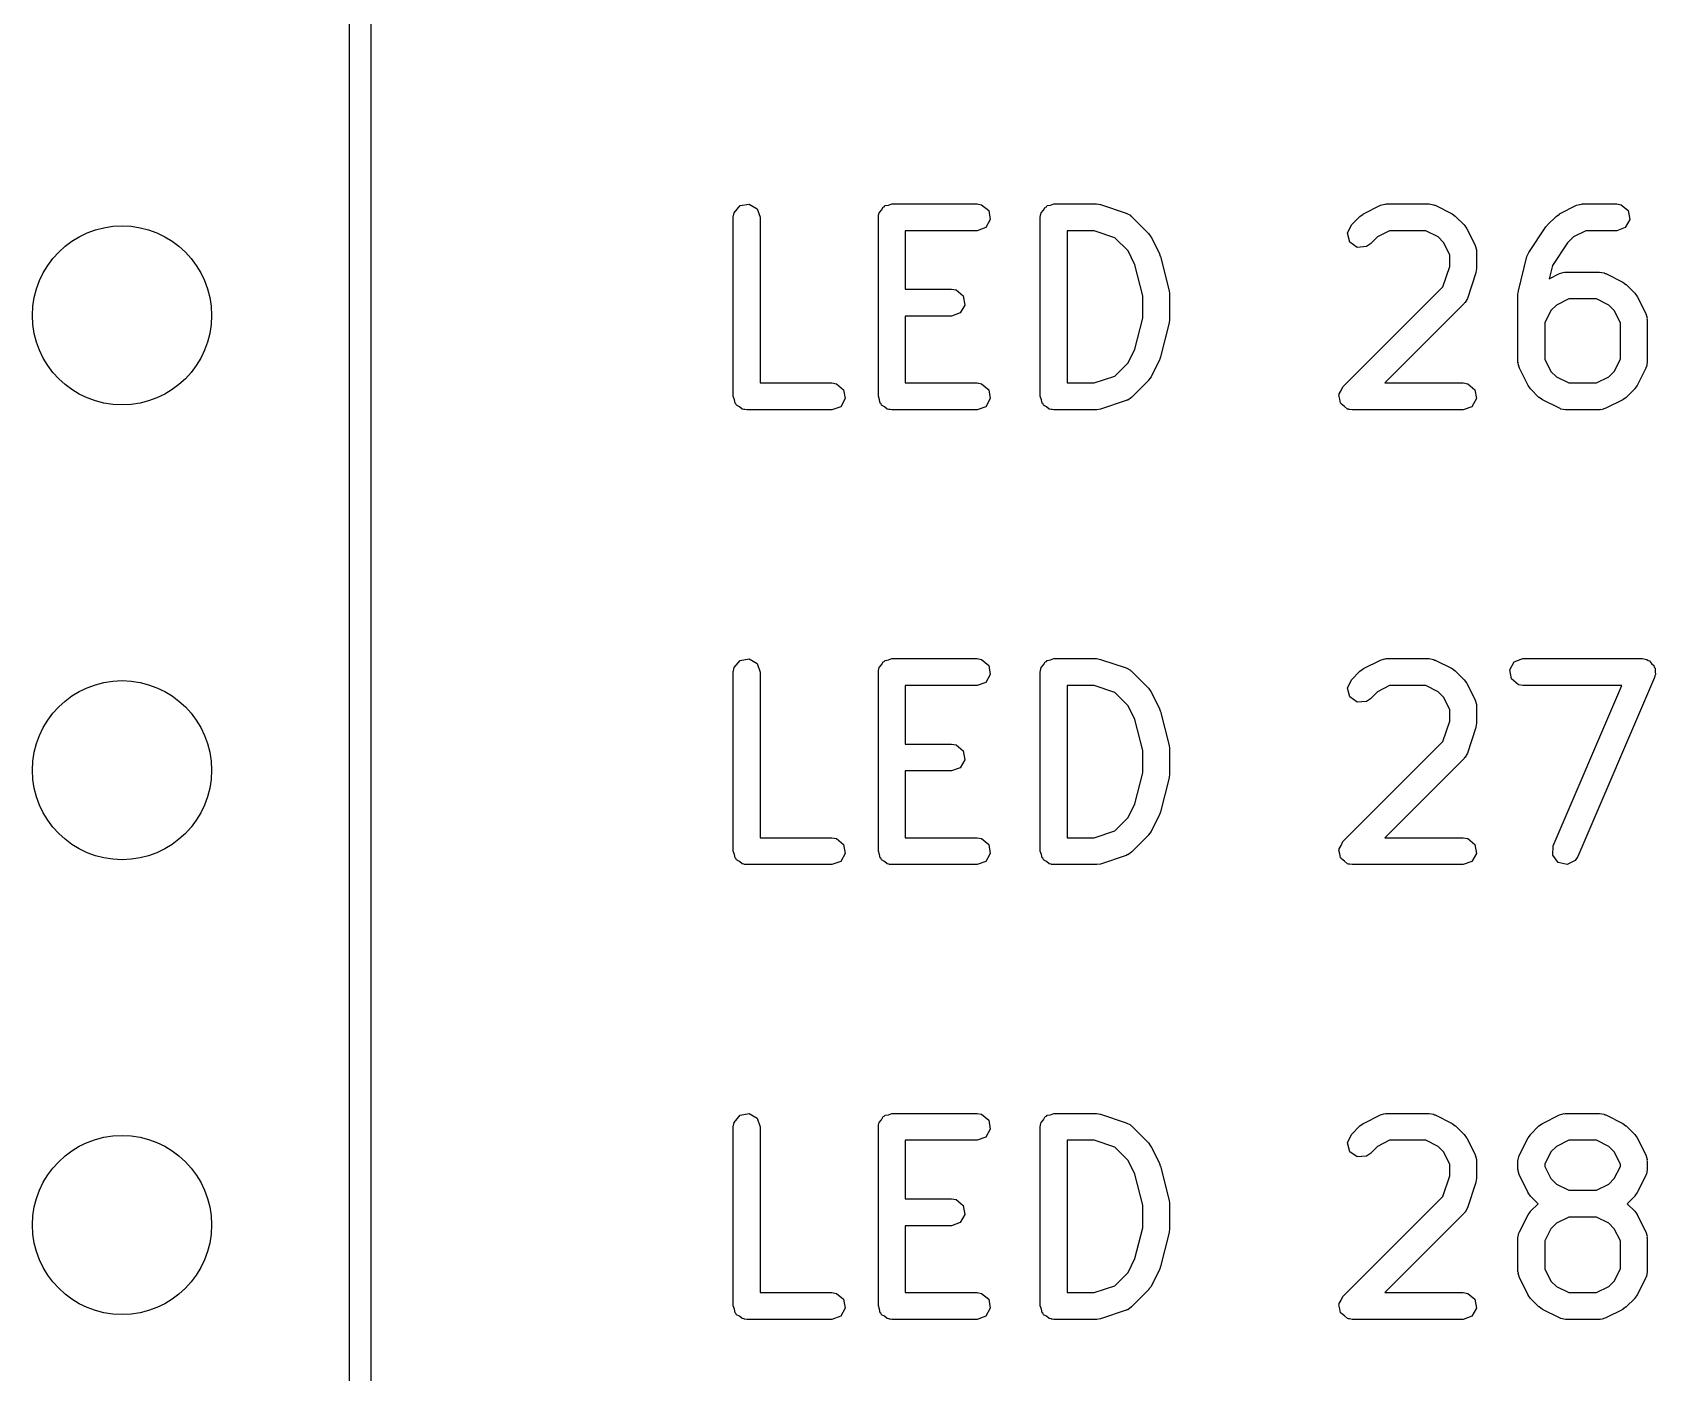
# Model space of a CAD drawing. Extents: x 127.3 to 175.4, y -127 to -66.1.
# Drawn here: x 164.44 to 173.5, y -112.3 to -104.81 of the extents above; entities that cross this region are included whole.
import ezdxf

# ---------------------------------------------------------------- set-up
doc = ezdxf.new("R2010")
doc.units = 0
doc.layers.add('BLACK', color=7, linetype='CONTINUOUS')

msp = doc.modelspace()

# ---------------------------------------------------------------- linework, layer by layer
at = {"layer": 'BLACK', "linetype": 'CONTINUOUS'}
for p, q in [((166.329, -72.041), (166.329, -122.961)), ((166.209, -122.901), (166.209, -72.101)), ((168.352, -105.843), (168.357, -105.818)), ((168.352, -106.843), (168.352, -105.843)), ((168.357, -105.818), (168.39, -105.778)), ((168.39, -105.778), (168.44, -105.769)), ((168.44, -105.769), (168.485, -105.795)), ((168.485, -105.795), (168.502, -105.843)), ((168.502, -105.843), (168.502, -106.768)), ((169.162, -105.843), (169.163, -105.834)), ((169.162, -106.843), (169.162, -105.843)), ((169.163, -105.83), (169.164, -105.827)), ((169.163, -105.834), (169.163, -105.83)), ((169.164, -105.827), (169.166, -105.818)), ((169.166, -105.818), (169.179, -105.803)), ((169.179, -105.803), (169.188, -105.786)), ((169.188, -105.786), (169.195, -105.784)), ((169.195, -105.784), (169.199, -105.778)), ((169.199, -105.778), (169.218, -105.775)), ((169.218, -105.775), (169.237, -105.768)), ((169.237, -105.768), (169.713, -105.768)), ((169.713, -105.768), (169.738, -105.773)), ((169.738, -105.773), (169.778, -105.806)), ((169.778, -105.806), (169.787, -105.856)), ((170.066, -105.843), (170.068, -105.834)), ((170.066, -106.843), (170.066, -105.843)), ((170.068, -105.83), (170.069, -105.827)), ((170.068, -105.834), (170.068, -105.83)), ((170.069, -105.827), (170.071, -105.818)), ((170.071, -105.818), (170.083, -105.803)), ((170.083, -105.803), (170.093, -105.786)), ((170.093, -105.786), (170.1, -105.784)), ((170.1, -105.784), (170.104, -105.778)), ((170.104, -105.778), (170.123, -105.775)), ((170.123, -105.775), (170.141, -105.768)), ((170.141, -105.768), (170.38, -105.768)), ((170.38, -105.768), (170.402, -105.772)), ((170.402, -105.772), (170.403, -105.772)), ((170.403, -105.772), (170.546, -105.82)), ((170.546, -105.82), (170.569, -105.832)), ((170.569, -105.832), (170.571, -105.836)), ((170.571, -105.836), (170.575, -105.838)), ((170.575, -105.838), (170.671, -105.933)), ((171.803, -105.886), (171.85, -105.838)), ((171.85, -105.838), (171.869, -105.825)), ((171.869, -105.825), (171.87, -105.824)), ((171.87, -105.824), (171.965, -105.776)), ((171.965, -105.776), (171.99, -105.769)), ((171.99, -105.769), (171.994, -105.77)), ((171.994, -105.77), (171.999, -105.768)), ((171.999, -105.768), (172.237, -105.768)), ((172.237, -105.768), (172.262, -105.773)), ((172.262, -105.773), (172.266, -105.776)), ((172.266, -105.776), (172.27, -105.776)), ((172.27, -105.776), (172.365, -105.824)), ((172.365, -105.824), (172.383, -105.837)), ((172.383, -105.837), (172.385, -105.838)), ((172.385, -105.838), (172.433, -105.886)), ((172.898, -105.886), (172.946, -105.838)), ((172.946, -105.838), (172.964, -105.825)), ((172.964, -105.825), (172.965, -105.824)), ((172.965, -105.824), (173.06, -105.776)), ((173.06, -105.776), (173.085, -105.769)), ((173.085, -105.769), (173.09, -105.77)), ((173.09, -105.77), (173.094, -105.768)), ((173.094, -105.768), (173.284, -105.768)), ((173.284, -105.768), (173.31, -105.773)), ((173.31, -105.773), (173.349, -105.806)), ((173.349, -105.806), (173.358, -105.856)), ((169.713, -105.918), (169.312, -105.918)), ((169.312, -105.918), (169.312, -106.245)), ((169.761, -105.901), (169.713, -105.918)), ((169.787, -105.856), (169.761, -105.901)), ((170.216, -105.918), (170.216, -106.768)), ((170.367, -105.918), (170.216, -105.918)), ((170.482, -105.957), (170.367, -105.918)), ((170.671, -105.933), (170.683, -105.952)), ((171.781, -105.932), (171.803, -105.886)), ((171.794, -105.982), (171.781, -105.932)), ((172.016, -105.918), (171.948, -105.953)), ((172.219, -105.918), (172.016, -105.918)), ((172.287, -105.953), (172.219, -105.918)), ((172.433, -105.886), (172.445, -105.904)), ((172.445, -105.904), (172.447, -105.905)), ((172.447, -105.905), (172.494, -106)), ((172.793, -106.04), (172.889, -105.897)), ((172.889, -105.897), (172.896, -105.889)), ((172.896, -105.889), (172.898, -105.886)), ((173.111, -105.918), (173.043, -105.953)), ((173.284, -105.918), (173.111, -105.918)), ((173.332, -105.901), (173.284, -105.918)), ((173.358, -105.856), (173.332, -105.901)), ((170.556, -106.031), (170.482, -105.957)), ((170.683, -105.952), (170.685, -105.953)), ((170.685, -105.953), (170.732, -106.048)), ((171.836, -106.011), (171.794, -105.982)), ((171.887, -106.007), (171.836, -106.011)), ((171.909, -105.992), (171.887, -106.007)), ((171.948, -105.953), (171.909, -105.992)), ((172.318, -105.983), (172.287, -105.953)), ((172.352, -106.052), (172.318, -105.983)), ((172.494, -106), (172.502, -106.025)), ((172.502, -106.025), (172.501, -106.03)), ((173.009, -105.986), (172.925, -106.112)), ((173.043, -105.953), (173.009, -105.986)), ((170.594, -106.108), (170.556, -106.031)), ((170.638, -106.281), (170.594, -106.108)), ((170.732, -106.048), (170.736, -106.06)), ((170.736, -106.06), (170.738, -106.063)), ((170.738, -106.063), (170.786, -106.254)), ((172.352, -106.117), (172.352, -106.052)), ((172.501, -106.03), (172.502, -106.034)), ((172.502, -106.034), (172.502, -106.129)), ((172.735, -106.254), (172.783, -106.063)), ((172.783, -106.063), (172.793, -106.04)), ((172.793, -106.04), (172.793, -106.04)), ((172.925, -106.112), (172.907, -106.186)), ((172.314, -106.231), (172.352, -106.117)), ((172.498, -106.153), (172.451, -106.296)), ((172.502, -106.129), (172.498, -106.151)), ((172.498, -106.151), (172.498, -106.153)), ((172.907, -106.186), (172.965, -106.157)), ((172.965, -106.157), (172.99, -106.15)), ((172.99, -106.15), (172.994, -106.151)), ((172.994, -106.151), (172.999, -106.149)), ((172.999, -106.149), (173.189, -106.149)), ((173.189, -106.149), (173.215, -106.154)), ((173.215, -106.154), (173.218, -106.157)), ((173.218, -106.157), (173.223, -106.157)), ((173.223, -106.157), (173.318, -106.205)), ((173.318, -106.205), (173.336, -106.218)), ((169.312, -106.245), (169.57, -106.245)), ((169.57, -106.245), (169.596, -106.249)), ((169.596, -106.249), (169.635, -106.282)), ((169.635, -106.282), (169.644, -106.333)), ((170.638, -106.406), (170.638, -106.281)), ((170.786, -106.254), (170.787, -106.269)), ((170.787, -106.269), (170.788, -106.272)), ((170.788, -106.272), (170.788, -106.415)), ((171.755, -106.79), (172.314, -106.231)), ((172.451, -106.296), (172.438, -106.319)), ((172.733, -106.272), (172.736, -106.257)), ((172.733, -106.653), (172.733, -106.272)), ((172.736, -106.257), (172.735, -106.254)), ((173.336, -106.218), (173.337, -106.219)), ((173.337, -106.219), (173.385, -106.267)), ((173.385, -106.267), (173.398, -106.285)), ((173.398, -106.285), (173.399, -106.286)), ((173.399, -106.286), (173.447, -106.381)), ((169.618, -106.377), (169.57, -106.395)), ((169.644, -106.333), (169.618, -106.377)), ((172.433, -106.325), (171.989, -106.768)), ((172.434, -106.321), (172.433, -106.325)), ((172.438, -106.319), (172.434, -106.321)), ((172.917, -106.364), (172.883, -106.432)), ((172.948, -106.334), (172.917, -106.364)), ((173.016, -106.299), (172.948, -106.334)), ((173.171, -106.299), (173.016, -106.299)), ((173.24, -106.334), (173.171, -106.299)), ((173.27, -106.364), (173.24, -106.334)), ((173.305, -106.432), (173.27, -106.364)), ((173.447, -106.381), (173.454, -106.406)), ((169.57, -106.395), (169.312, -106.395)), ((169.312, -106.395), (169.312, -106.768)), ((170.594, -106.579), (170.638, -106.406)), ((170.786, -106.433), (170.738, -106.623)), ((170.788, -106.415), (170.785, -106.43)), ((170.785, -106.43), (170.786, -106.433)), ((172.883, -106.432), (172.883, -106.635)), ((173.305, -106.635), (173.305, -106.432)), ((173.454, -106.406), (173.453, -106.411)), ((173.453, -106.411), (173.455, -106.415)), ((173.455, -106.415), (173.455, -106.653)), ((170.482, -106.73), (170.556, -106.656)), ((170.556, -106.656), (170.594, -106.579)), ((170.732, -106.639), (170.685, -106.734)), ((170.733, -106.635), (170.732, -106.639)), ((170.738, -106.623), (170.733, -106.635)), ((172.735, -106.657), (172.733, -106.653)), ((172.734, -106.661), (172.735, -106.657)), ((172.883, -106.635), (172.917, -106.704)), ((173.27, -106.704), (173.305, -106.635)), ((173.455, -106.653), (173.45, -106.679)), ((170.367, -106.768), (170.482, -106.73)), ((170.685, -106.734), (170.671, -106.752)), ((172.741, -106.686), (172.734, -106.661)), ((172.789, -106.782), (172.741, -106.686)), ((172.917, -106.704), (172.948, -106.734)), ((172.948, -106.734), (173.016, -106.768)), ((173.171, -106.768), (173.24, -106.734)), ((173.24, -106.734), (173.27, -106.704)), ((173.447, -106.686), (173.399, -106.782)), ((173.45, -106.679), (173.447, -106.682)), ((173.447, -106.682), (173.447, -106.686)), ((168.502, -106.768), (168.903, -106.768)), ((168.903, -106.768), (168.929, -106.773)), ((168.929, -106.773), (168.968, -106.806)), ((168.968, -106.806), (168.977, -106.856)), ((169.312, -106.768), (169.713, -106.768)), ((169.713, -106.768), (169.738, -106.773)), ((169.738, -106.773), (169.778, -106.806)), ((169.778, -106.806), (169.787, -106.856)), ((170.216, -106.768), (170.367, -106.768)), ((170.671, -106.754), (170.575, -106.849)), ((170.671, -106.752), (170.671, -106.754)), ((171.733, -106.837), (171.735, -106.834)), ((171.739, -106.859), (171.733, -106.837)), ((171.734, -106.83), (171.746, -106.811)), ((171.735, -106.834), (171.734, -106.83)), ((171.746, -106.811), (171.755, -106.79)), ((171.989, -106.768), (172.427, -106.768)), ((172.427, -106.768), (172.453, -106.773)), ((172.453, -106.773), (172.492, -106.806)), ((172.492, -106.806), (172.501, -106.856)), ((172.79, -106.783), (172.789, -106.782)), ((172.803, -106.801), (172.79, -106.783)), ((172.85, -106.849), (172.803, -106.801)), ((173.016, -106.768), (173.171, -106.768)), ((173.385, -106.801), (173.337, -106.849)), ((173.386, -106.8), (173.385, -106.801)), ((173.399, -106.782), (173.386, -106.8)), ((168.359, -106.862), (168.352, -106.843)), ((168.362, -106.881), (168.359, -106.862)), ((168.367, -106.885), (168.362, -106.881)), ((168.37, -106.892), (168.367, -106.885)), ((168.387, -106.901), (168.37, -106.892)), ((168.401, -106.914), (168.387, -106.901)), ((168.411, -106.916), (168.401, -106.914)), ((168.414, -106.917), (168.411, -106.916)), ((168.417, -106.917), (168.414, -106.917)), ((168.427, -106.918), (168.417, -106.917)), ((168.903, -106.918), (168.427, -106.918)), ((168.952, -106.901), (168.903, -106.918)), ((168.977, -106.856), (168.952, -106.901)), ((169.168, -106.862), (169.162, -106.843)), ((169.172, -106.881), (169.168, -106.862)), ((169.177, -106.885), (169.172, -106.881)), ((169.179, -106.892), (169.177, -106.885)), ((169.196, -106.901), (169.179, -106.892)), ((169.211, -106.914), (169.196, -106.901)), ((169.221, -106.916), (169.211, -106.914)), ((169.224, -106.917), (169.221, -106.916)), ((169.227, -106.917), (169.224, -106.917)), ((169.237, -106.918), (169.227, -106.917)), ((169.713, -106.918), (169.237, -106.918)), ((169.761, -106.901), (169.713, -106.918)), ((169.787, -106.856), (169.761, -106.901)), ((170.073, -106.862), (170.066, -106.843)), ((170.076, -106.881), (170.073, -106.862)), ((170.082, -106.885), (170.076, -106.881)), ((170.084, -106.892), (170.082, -106.885)), ((170.101, -106.901), (170.084, -106.892)), ((170.116, -106.914), (170.101, -106.901)), ((170.126, -106.916), (170.116, -106.914)), ((170.128, -106.917), (170.126, -106.916)), ((170.132, -106.917), (170.128, -106.917)), ((170.141, -106.918), (170.132, -106.917)), ((170.38, -106.918), (170.141, -106.918)), ((170.381, -106.918), (170.38, -106.918)), ((170.403, -106.915), (170.381, -106.918)), ((170.546, -106.867), (170.403, -106.915)), ((170.55, -106.864), (170.546, -106.867)), ((170.554, -106.864), (170.55, -106.864)), ((170.575, -106.849), (170.554, -106.864)), ((171.743, -106.881), (171.739, -106.859)), ((171.746, -106.883), (171.743, -106.881)), ((171.747, -106.886), (171.746, -106.883)), ((171.765, -106.899), (171.747, -106.886)), ((171.782, -106.914), (171.765, -106.899)), ((171.787, -106.915), (171.782, -106.914)), ((171.789, -106.916), (171.787, -106.915)), ((171.792, -106.916), (171.789, -106.916)), ((171.808, -106.918), (171.792, -106.916)), ((172.427, -106.918), (171.808, -106.918)), ((172.475, -106.901), (172.427, -106.918)), ((172.501, -106.856), (172.475, -106.901)), ((172.852, -106.849), (172.85, -106.849)), ((172.87, -106.863), (172.852, -106.849)), ((172.965, -106.91), (172.87, -106.863)), ((172.969, -106.911), (172.965, -106.91)), ((172.973, -106.914), (172.969, -106.911)), ((172.999, -106.918), (172.973, -106.914)), ((173.189, -106.918), (172.999, -106.918)), ((173.193, -106.917), (173.189, -106.918)), ((173.198, -106.918), (173.193, -106.917)), ((173.223, -106.91), (173.198, -106.918)), ((173.318, -106.863), (173.223, -106.91)), ((173.319, -106.862), (173.318, -106.863)), ((173.337, -106.849), (173.319, -106.862)), ((168.352, -108.383), (168.357, -108.358)), ((168.357, -108.358), (168.39, -108.318)), ((168.39, -108.318), (168.44, -108.309)), ((168.44, -108.309), (168.485, -108.335)), ((168.485, -108.335), (168.502, -108.383)), ((169.162, -108.383), (169.163, -108.374)), ((169.163, -108.37), (169.164, -108.367)), ((169.163, -108.374), (169.163, -108.37)), ((169.164, -108.367), (169.166, -108.358)), ((169.166, -108.358), (169.179, -108.343)), ((169.179, -108.343), (169.188, -108.326)), ((169.188, -108.326), (169.195, -108.324)), ((169.195, -108.324), (169.199, -108.318)), ((169.199, -108.318), (169.218, -108.315)), ((169.218, -108.315), (169.237, -108.308)), ((169.237, -108.308), (169.713, -108.308)), ((169.713, -108.308), (169.738, -108.313)), ((169.738, -108.313), (169.778, -108.346)), ((169.778, -108.346), (169.787, -108.396)), ((170.066, -108.383), (170.068, -108.374)), ((170.068, -108.37), (170.069, -108.367)), ((170.068, -108.374), (170.068, -108.37)), ((170.069, -108.367), (170.071, -108.358)), ((170.071, -108.358), (170.083, -108.343)), ((170.083, -108.343), (170.093, -108.326)), ((170.093, -108.326), (170.1, -108.324)), ((170.1, -108.324), (170.104, -108.318)), ((170.104, -108.318), (170.123, -108.315)), ((170.123, -108.315), (170.141, -108.308)), ((170.141, -108.308), (170.38, -108.308)), ((170.38, -108.308), (170.402, -108.312)), ((170.402, -108.312), (170.403, -108.312)), ((170.403, -108.312), (170.546, -108.36)), ((170.546, -108.36), (170.569, -108.372)), ((170.569, -108.372), (170.571, -108.376)), ((170.571, -108.376), (170.575, -108.378)), ((170.575, -108.378), (170.671, -108.473)), ((171.803, -108.426), (171.85, -108.378)), ((171.85, -108.378), (171.869, -108.365)), ((171.869, -108.365), (171.87, -108.364)), ((171.87, -108.364), (171.965, -108.316)), ((171.965, -108.316), (171.99, -108.309)), ((171.99, -108.309), (171.994, -108.31)), ((171.994, -108.31), (171.999, -108.308)), ((171.999, -108.308), (172.237, -108.308)), ((172.237, -108.308), (172.262, -108.313)), ((172.262, -108.313), (172.266, -108.316)), ((172.266, -108.316), (172.27, -108.316)), ((172.27, -108.316), (172.365, -108.364)), ((172.365, -108.364), (172.383, -108.377)), ((172.383, -108.377), (172.385, -108.378)), ((172.385, -108.378), (172.433, -108.426)), ((172.687, -108.37), (172.712, -108.326)), ((172.696, -108.421), (172.687, -108.37)), ((172.712, -108.326), (172.76, -108.308)), ((172.76, -108.308), (173.427, -108.308)), ((173.427, -108.308), (173.453, -108.313)), ((173.453, -108.313), (173.46, -108.319)), ((173.46, -108.319), (173.468, -108.321)), ((173.468, -108.321), (173.479, -108.335)), ((173.479, -108.335), (173.492, -108.346)), ((173.492, -108.346), (173.494, -108.355)), ((173.494, -108.355), (173.499, -108.362)), ((173.499, -108.362), (173.498, -108.379)), ((173.498, -108.379), (173.501, -108.396)), ((168.352, -109.383), (168.352, -108.383)), ((168.502, -108.383), (168.502, -109.308)), ((169.162, -109.383), (169.162, -108.383)), ((169.713, -108.458), (169.312, -108.458)), ((169.312, -108.458), (169.312, -108.785)), ((169.761, -108.441), (169.713, -108.458)), ((169.787, -108.396), (169.761, -108.441)), ((170.066, -109.383), (170.066, -108.383)), ((170.216, -108.458), (170.216, -109.308)), ((170.367, -108.458), (170.216, -108.458)), ((170.482, -108.497), (170.367, -108.458)), ((171.781, -108.472), (171.803, -108.426)), ((171.794, -108.522), (171.781, -108.472)), ((172.016, -108.458), (171.948, -108.493)), ((172.219, -108.458), (172.016, -108.458)), ((172.287, -108.493), (172.219, -108.458)), ((172.433, -108.426), (172.445, -108.444)), ((172.445, -108.444), (172.447, -108.445)), ((172.447, -108.445), (172.494, -108.54)), ((172.735, -108.454), (172.696, -108.421)), ((172.76, -108.458), (172.735, -108.454)), ((173.313, -108.458), (172.76, -108.458)), ((172.93, -109.354), (173.313, -108.458)), ((173.496, -108.413), (173.067, -109.413)), ((173.497, -108.404), (173.496, -108.413)), ((173.501, -108.396), (173.497, -108.404)), ((170.556, -108.571), (170.482, -108.497)), ((170.671, -108.473), (170.683, -108.492)), ((170.683, -108.492), (170.685, -108.493)), ((170.685, -108.493), (170.732, -108.588)), ((171.836, -108.551), (171.794, -108.522)), ((171.887, -108.547), (171.836, -108.551)), ((171.909, -108.532), (171.887, -108.547)), ((171.948, -108.493), (171.909, -108.532)), ((172.318, -108.523), (172.287, -108.493)), ((172.352, -108.592), (172.318, -108.523)), ((172.494, -108.54), (172.502, -108.565)), ((170.594, -108.648), (170.556, -108.571)), ((170.638, -108.821), (170.594, -108.648)), ((170.732, -108.588), (170.736, -108.6)), ((170.736, -108.6), (170.738, -108.603)), ((170.738, -108.603), (170.786, -108.794)), ((172.352, -108.657), (172.352, -108.592)), ((172.502, -108.565), (172.501, -108.57)), ((172.501, -108.57), (172.502, -108.574)), ((172.502, -108.574), (172.502, -108.669)), ((172.314, -108.771), (172.352, -108.657)), ((172.498, -108.693), (172.451, -108.836)), ((172.502, -108.669), (172.498, -108.691)), ((172.498, -108.691), (172.498, -108.693)), ((169.312, -108.785), (169.57, -108.785)), ((169.57, -108.785), (169.596, -108.789)), ((169.596, -108.789), (169.635, -108.822)), ((169.635, -108.822), (169.644, -108.873)), ((170.638, -108.946), (170.638, -108.821)), ((170.786, -108.794), (170.787, -108.809)), ((170.787, -108.809), (170.788, -108.812)), ((170.788, -108.812), (170.788, -108.955)), ((171.755, -109.33), (172.314, -108.771)), ((169.618, -108.917), (169.57, -108.935)), ((169.644, -108.873), (169.618, -108.917)), ((172.433, -108.865), (171.989, -109.308)), ((172.434, -108.861), (172.433, -108.865)), ((172.438, -108.859), (172.434, -108.861)), ((172.451, -108.836), (172.438, -108.859)), ((169.57, -108.935), (169.312, -108.935)), ((169.312, -108.935), (169.312, -109.308)), ((170.594, -109.119), (170.638, -108.946)), ((170.786, -108.973), (170.738, -109.163)), ((170.788, -108.955), (170.785, -108.97)), ((170.785, -108.97), (170.786, -108.973)), ((170.482, -109.27), (170.556, -109.196)), ((170.556, -109.196), (170.594, -109.119)), ((170.732, -109.179), (170.685, -109.274)), ((170.733, -109.175), (170.732, -109.179)), ((170.738, -109.163), (170.733, -109.175)), ((170.367, -109.308), (170.482, -109.27)), ((170.685, -109.274), (170.671, -109.292)), ((168.502, -109.308), (168.903, -109.308)), ((168.903, -109.308), (168.929, -109.313)), ((168.929, -109.313), (168.968, -109.346)), ((168.968, -109.346), (168.977, -109.396)), ((169.312, -109.308), (169.713, -109.308)), ((169.713, -109.308), (169.738, -109.313)), ((169.738, -109.313), (169.778, -109.346)), ((169.778, -109.346), (169.787, -109.396)), ((170.216, -109.308), (170.367, -109.308)), ((170.671, -109.294), (170.575, -109.389)), ((170.671, -109.292), (170.671, -109.294)), ((171.733, -109.377), (171.735, -109.374)), ((171.739, -109.399), (171.733, -109.377)), ((171.734, -109.37), (171.746, -109.351)), ((171.735, -109.374), (171.734, -109.37)), ((171.746, -109.351), (171.755, -109.33)), ((171.989, -109.308), (172.427, -109.308)), ((172.427, -109.308), (172.453, -109.313)), ((172.453, -109.313), (172.492, -109.346)), ((172.492, -109.346), (172.501, -109.396)), ((172.927, -109.405), (172.93, -109.354)), ((168.359, -109.402), (168.352, -109.383)), ((168.362, -109.421), (168.359, -109.402)), ((168.367, -109.425), (168.362, -109.421)), ((168.37, -109.432), (168.367, -109.425)), ((168.387, -109.441), (168.37, -109.432)), ((168.401, -109.454), (168.387, -109.441)), ((168.411, -109.456), (168.401, -109.454)), ((168.414, -109.457), (168.411, -109.456)), ((168.417, -109.457), (168.414, -109.457)), ((168.427, -109.458), (168.417, -109.457)), ((168.903, -109.458), (168.427, -109.458)), ((168.952, -109.441), (168.903, -109.458)), ((168.977, -109.396), (168.952, -109.441)), ((169.168, -109.402), (169.162, -109.383)), ((169.172, -109.421), (169.168, -109.402)), ((169.177, -109.425), (169.172, -109.421)), ((169.179, -109.432), (169.177, -109.425)), ((169.196, -109.441), (169.179, -109.432)), ((169.211, -109.454), (169.196, -109.441)), ((169.221, -109.456), (169.211, -109.454)), ((169.224, -109.457), (169.221, -109.456)), ((169.227, -109.457), (169.224, -109.457)), ((169.237, -109.458), (169.227, -109.457)), ((169.713, -109.458), (169.237, -109.458)), ((169.761, -109.441), (169.713, -109.458)), ((169.787, -109.396), (169.761, -109.441)), ((170.073, -109.402), (170.066, -109.383)), ((170.076, -109.421), (170.073, -109.402)), ((170.082, -109.425), (170.076, -109.421)), ((170.084, -109.432), (170.082, -109.425)), ((170.101, -109.441), (170.084, -109.432)), ((170.116, -109.454), (170.101, -109.441)), ((170.126, -109.456), (170.116, -109.454)), ((170.128, -109.457), (170.126, -109.456)), ((170.132, -109.457), (170.128, -109.457)), ((170.141, -109.458), (170.132, -109.457)), ((170.38, -109.458), (170.141, -109.458)), ((170.381, -109.458), (170.38, -109.458)), ((170.403, -109.455), (170.381, -109.458)), ((170.546, -109.407), (170.403, -109.455)), ((170.55, -109.404), (170.546, -109.407)), ((170.554, -109.404), (170.55, -109.404)), ((170.575, -109.389), (170.554, -109.404)), ((171.743, -109.421), (171.739, -109.399)), ((171.746, -109.423), (171.743, -109.421)), ((171.747, -109.426), (171.746, -109.423)), ((171.765, -109.439), (171.747, -109.426)), ((171.782, -109.454), (171.765, -109.439)), ((171.787, -109.455), (171.782, -109.454)), ((171.789, -109.456), (171.787, -109.455)), ((171.792, -109.456), (171.789, -109.456)), ((171.808, -109.458), (171.792, -109.456)), ((172.427, -109.458), (171.808, -109.458)), ((172.475, -109.441), (172.427, -109.458)), ((172.501, -109.396), (172.475, -109.441)), ((172.957, -109.446), (172.927, -109.405)), ((173.007, -109.458), (172.957, -109.446)), ((173.053, -109.435), (173.007, -109.458)), ((173.067, -109.413), (173.053, -109.435)), ((168.352, -110.923), (168.357, -110.898)), ((168.357, -110.898), (168.39, -110.858)), ((168.39, -110.858), (168.44, -110.849)), ((168.44, -110.849), (168.485, -110.875)), ((168.485, -110.875), (168.502, -110.923)), ((169.162, -110.923), (169.163, -110.914)), ((169.163, -110.91), (169.164, -110.907)), ((169.163, -110.914), (169.163, -110.91)), ((169.164, -110.907), (169.166, -110.898)), ((169.166, -110.898), (169.179, -110.883)), ((169.179, -110.883), (169.188, -110.866)), ((169.188, -110.866), (169.195, -110.864)), ((169.195, -110.864), (169.199, -110.858)), ((169.199, -110.858), (169.218, -110.855)), ((169.218, -110.855), (169.237, -110.848)), ((169.237, -110.848), (169.713, -110.848)), ((169.713, -110.848), (169.738, -110.853)), ((169.738, -110.853), (169.778, -110.886)), ((169.778, -110.886), (169.787, -110.936)), ((170.066, -110.923), (170.068, -110.914)), ((170.068, -110.91), (170.069, -110.907)), ((170.068, -110.914), (170.068, -110.91)), ((170.069, -110.907), (170.071, -110.898)), ((170.071, -110.898), (170.083, -110.883)), ((170.083, -110.883), (170.093, -110.866)), ((170.093, -110.866), (170.1, -110.864)), ((170.1, -110.864), (170.104, -110.858)), ((170.104, -110.858), (170.123, -110.855)), ((170.123, -110.855), (170.141, -110.848)), ((170.141, -110.848), (170.38, -110.848)), ((170.38, -110.848), (170.402, -110.852)), ((170.402, -110.852), (170.403, -110.852)), ((170.403, -110.852), (170.546, -110.9)), ((170.546, -110.9), (170.569, -110.912)), ((170.569, -110.912), (170.571, -110.916)), ((170.571, -110.916), (170.575, -110.918)), ((170.575, -110.918), (170.671, -111.013)), ((171.803, -110.966), (171.85, -110.918)), ((171.85, -110.918), (171.869, -110.905)), ((171.869, -110.905), (171.87, -110.904)), ((171.87, -110.904), (171.965, -110.856)), ((171.965, -110.856), (171.99, -110.849)), ((171.99, -110.849), (171.994, -110.85)), ((171.994, -110.85), (171.999, -110.848)), ((171.999, -110.848), (172.237, -110.848)), ((172.237, -110.848), (172.262, -110.853)), ((172.262, -110.853), (172.266, -110.856)), ((172.266, -110.856), (172.27, -110.856)), ((172.27, -110.856), (172.365, -110.904)), ((172.365, -110.904), (172.383, -110.917)), ((172.383, -110.917), (172.385, -110.918)), ((172.385, -110.918), (172.433, -110.966)), ((172.803, -110.966), (172.85, -110.918)), ((172.85, -110.918), (172.869, -110.905)), ((172.869, -110.905), (172.87, -110.904)), ((172.87, -110.904), (172.965, -110.856)), ((172.965, -110.856), (172.99, -110.849)), ((172.99, -110.849), (172.994, -110.85)), ((172.994, -110.85), (172.999, -110.848)), ((172.999, -110.848), (173.189, -110.848)), ((173.189, -110.848), (173.215, -110.853)), ((173.215, -110.853), (173.218, -110.856)), ((173.218, -110.856), (173.223, -110.856)), ((173.223, -110.856), (173.318, -110.904)), ((173.318, -110.904), (173.336, -110.917)), ((173.336, -110.917), (173.337, -110.918)), ((173.337, -110.918), (173.385, -110.966)), ((168.352, -111.923), (168.352, -110.923)), ((168.502, -110.923), (168.502, -111.848)), ((169.162, -111.923), (169.162, -110.923)), ((169.713, -110.998), (169.312, -110.998)), ((169.312, -110.998), (169.312, -111.325)), ((169.761, -110.981), (169.713, -110.998)), ((169.787, -110.936), (169.761, -110.981)), ((170.066, -111.923), (170.066, -110.923)), ((170.216, -110.998), (170.216, -111.848)), ((170.367, -110.998), (170.216, -110.998)), ((170.482, -111.037), (170.367, -110.998)), ((171.781, -111.012), (171.803, -110.966)), ((172.016, -110.998), (171.948, -111.033)), ((172.219, -110.998), (172.016, -110.998)), ((172.287, -111.033), (172.219, -110.998)), ((172.433, -110.966), (172.445, -110.984)), ((172.445, -110.984), (172.447, -110.985)), ((172.447, -110.985), (172.494, -111.08)), ((172.741, -111.08), (172.789, -110.985)), ((172.789, -110.985), (172.802, -110.967)), ((172.802, -110.967), (172.803, -110.966)), ((173.016, -110.998), (172.948, -111.033)), ((173.171, -110.998), (173.016, -110.998)), ((173.24, -111.033), (173.171, -110.998)), ((173.385, -110.966), (173.398, -110.984)), ((173.398, -110.984), (173.399, -110.985)), ((173.399, -110.985), (173.447, -111.08)), ((170.556, -111.111), (170.482, -111.037)), ((170.671, -111.013), (170.683, -111.032)), ((170.683, -111.032), (170.685, -111.033)), ((170.685, -111.033), (170.732, -111.128)), ((171.794, -111.062), (171.781, -111.012)), ((171.836, -111.091), (171.794, -111.062)), ((171.887, -111.087), (171.836, -111.091)), ((171.909, -111.072), (171.887, -111.087)), ((171.948, -111.033), (171.909, -111.072)), ((172.318, -111.063), (172.287, -111.033)), ((172.352, -111.132), (172.318, -111.063)), ((172.494, -111.08), (172.502, -111.105)), ((172.733, -111.114), (172.738, -111.088)), ((172.738, -111.088), (172.74, -111.085)), ((172.74, -111.085), (172.741, -111.08)), ((172.917, -111.063), (172.883, -111.132)), ((172.948, -111.033), (172.917, -111.063)), ((173.27, -111.063), (173.24, -111.033)), ((173.305, -111.132), (173.27, -111.063)), ((173.447, -111.08), (173.454, -111.105)), ((170.594, -111.188), (170.556, -111.111)), ((170.638, -111.361), (170.594, -111.188)), ((170.732, -111.128), (170.736, -111.14)), ((170.736, -111.14), (170.738, -111.143)), ((170.738, -111.143), (170.786, -111.334)), ((172.352, -111.197), (172.352, -111.132)), ((172.502, -111.105), (172.501, -111.11)), ((172.501, -111.11), (172.502, -111.114)), ((172.502, -111.114), (172.502, -111.209)), ((172.733, -111.161), (172.733, -111.114)), ((172.735, -111.166), (172.733, -111.161)), ((172.734, -111.17), (172.735, -111.166)), ((172.741, -111.195), (172.734, -111.17)), ((172.883, -111.132), (172.883, -111.144)), ((172.883, -111.144), (172.917, -111.212)), ((173.27, -111.212), (173.305, -111.144)), ((173.305, -111.144), (173.305, -111.132)), ((173.45, -111.187), (173.447, -111.191)), ((173.455, -111.161), (173.45, -111.187)), ((173.454, -111.105), (173.453, -111.11)), ((173.453, -111.11), (173.455, -111.114)), ((173.455, -111.114), (173.455, -111.161)), ((172.314, -111.311), (172.352, -111.197)), ((172.498, -111.233), (172.451, -111.376)), ((172.502, -111.209), (172.498, -111.231)), ((172.498, -111.231), (172.498, -111.233)), ((172.789, -111.29), (172.741, -111.195)), ((172.917, -111.212), (172.948, -111.243)), ((172.948, -111.243), (173.016, -111.277)), ((173.016, -111.277), (173.171, -111.277)), ((173.171, -111.277), (173.24, -111.243)), ((173.24, -111.243), (173.27, -111.212)), ((173.447, -111.195), (173.399, -111.29)), ((173.447, -111.191), (173.447, -111.195)), ((169.312, -111.325), (169.57, -111.325)), ((169.57, -111.325), (169.596, -111.329)), ((169.596, -111.329), (169.635, -111.362)), ((169.635, -111.362), (169.644, -111.413)), ((170.638, -111.486), (170.638, -111.361)), ((170.786, -111.334), (170.787, -111.349)), ((170.787, -111.349), (170.788, -111.352)), ((170.788, -111.352), (170.788, -111.495)), ((171.755, -111.87), (172.314, -111.311)), ((172.79, -111.291), (172.789, -111.29)), ((172.803, -111.31), (172.79, -111.291)), ((172.845, -111.352), (172.803, -111.31)), ((172.803, -111.394), (172.845, -111.352)), ((173.385, -111.31), (173.343, -111.352)), ((173.343, -111.352), (173.385, -111.394)), ((173.386, -111.308), (173.385, -111.31)), ((173.399, -111.29), (173.386, -111.308)), ((169.618, -111.457), (169.57, -111.475)), ((169.644, -111.413), (169.618, -111.457)), ((172.433, -111.405), (171.989, -111.848)), ((172.434, -111.401), (172.433, -111.405)), ((172.438, -111.399), (172.434, -111.401)), ((172.451, -111.376), (172.438, -111.399)), ((172.741, -111.509), (172.789, -111.414)), ((172.789, -111.414), (172.802, -111.396)), ((172.802, -111.396), (172.803, -111.394)), ((172.948, -111.461), (172.917, -111.492)), ((173.016, -111.427), (172.948, -111.461)), ((173.171, -111.427), (173.016, -111.427)), ((173.24, -111.461), (173.171, -111.427)), ((173.27, -111.492), (173.24, -111.461)), ((173.385, -111.394), (173.398, -111.413)), ((173.398, -111.413), (173.399, -111.414)), ((173.399, -111.414), (173.447, -111.509)), ((169.57, -111.475), (169.312, -111.475)), ((169.312, -111.475), (169.312, -111.848)), ((170.594, -111.659), (170.638, -111.486)), ((170.786, -111.513), (170.738, -111.703)), ((170.788, -111.495), (170.785, -111.51)), ((170.785, -111.51), (170.786, -111.513)), ((172.733, -111.542), (172.738, -111.517)), ((172.733, -111.733), (172.733, -111.542)), ((172.738, -111.517), (172.74, -111.513)), ((172.74, -111.513), (172.741, -111.509)), ((172.917, -111.492), (172.883, -111.56)), ((173.305, -111.56), (173.27, -111.492)), ((173.447, -111.509), (173.454, -111.534)), ((173.454, -111.534), (173.453, -111.538)), ((173.453, -111.538), (173.455, -111.542)), ((173.455, -111.542), (173.455, -111.733)), ((172.883, -111.56), (172.883, -111.715)), ((173.305, -111.715), (173.305, -111.56)), ((170.556, -111.736), (170.594, -111.659)), ((170.732, -111.719), (170.685, -111.814)), ((170.733, -111.715), (170.732, -111.719)), ((170.738, -111.703), (170.733, -111.715)), ((172.735, -111.737), (172.733, -111.733)), ((172.883, -111.715), (172.917, -111.784)), ((173.27, -111.784), (173.305, -111.715)), ((173.455, -111.733), (173.45, -111.759)), ((170.367, -111.848), (170.482, -111.81)), ((170.482, -111.81), (170.556, -111.736)), ((170.685, -111.814), (170.671, -111.832)), ((172.734, -111.741), (172.735, -111.737)), ((172.741, -111.766), (172.734, -111.741)), ((172.789, -111.862), (172.741, -111.766)), ((172.917, -111.784), (172.948, -111.814)), ((172.948, -111.814), (173.016, -111.848)), ((173.171, -111.848), (173.24, -111.814)), ((173.24, -111.814), (173.27, -111.784)), ((173.447, -111.766), (173.399, -111.862)), ((173.45, -111.759), (173.447, -111.762)), ((173.447, -111.762), (173.447, -111.766)), ((168.502, -111.848), (168.903, -111.848)), ((168.903, -111.848), (168.929, -111.853)), ((168.929, -111.853), (168.968, -111.886)), ((168.968, -111.886), (168.977, -111.936)), ((169.312, -111.848), (169.713, -111.848)), ((169.713, -111.848), (169.738, -111.853)), ((169.738, -111.853), (169.778, -111.886)), ((169.778, -111.886), (169.787, -111.936)), ((170.216, -111.848), (170.367, -111.848)), ((170.671, -111.834), (170.575, -111.929)), ((170.671, -111.832), (170.671, -111.834)), ((171.733, -111.917), (171.735, -111.914)), ((171.734, -111.91), (171.746, -111.891)), ((171.735, -111.914), (171.734, -111.91)), ((171.746, -111.891), (171.755, -111.87)), ((171.989, -111.848), (172.427, -111.848)), ((172.427, -111.848), (172.453, -111.853)), ((172.453, -111.853), (172.492, -111.886)), ((172.492, -111.886), (172.501, -111.936)), ((172.79, -111.863), (172.789, -111.862)), ((172.803, -111.881), (172.79, -111.863)), ((172.85, -111.929), (172.803, -111.881)), ((173.016, -111.848), (173.171, -111.848)), ((173.385, -111.881), (173.337, -111.929)), ((173.386, -111.88), (173.385, -111.881)), ((173.399, -111.862), (173.386, -111.88)), ((168.359, -111.942), (168.352, -111.923)), ((168.362, -111.961), (168.359, -111.942)), ((168.367, -111.965), (168.362, -111.961)), ((168.37, -111.972), (168.367, -111.965)), ((168.387, -111.981), (168.37, -111.972)), ((168.401, -111.994), (168.387, -111.981)), ((168.411, -111.996), (168.401, -111.994)), ((168.414, -111.997), (168.411, -111.996)), ((168.417, -111.997), (168.414, -111.997)), ((168.427, -111.998), (168.417, -111.997)), ((168.903, -111.998), (168.427, -111.998)), ((168.952, -111.981), (168.903, -111.998)), ((168.977, -111.936), (168.952, -111.981)), ((169.168, -111.942), (169.162, -111.923)), ((169.172, -111.961), (169.168, -111.942)), ((169.177, -111.965), (169.172, -111.961)), ((169.179, -111.972), (169.177, -111.965)), ((169.196, -111.981), (169.179, -111.972)), ((169.211, -111.994), (169.196, -111.981)), ((169.221, -111.996), (169.211, -111.994)), ((169.224, -111.997), (169.221, -111.996)), ((169.227, -111.997), (169.224, -111.997)), ((169.237, -111.998), (169.227, -111.997)), ((169.713, -111.998), (169.237, -111.998)), ((169.761, -111.981), (169.713, -111.998)), ((169.787, -111.936), (169.761, -111.981)), ((170.073, -111.942), (170.066, -111.923)), ((170.076, -111.961), (170.073, -111.942)), ((170.082, -111.965), (170.076, -111.961)), ((170.084, -111.972), (170.082, -111.965)), ((170.101, -111.981), (170.084, -111.972)), ((170.116, -111.994), (170.101, -111.981)), ((170.126, -111.996), (170.116, -111.994)), ((170.128, -111.997), (170.126, -111.996)), ((170.132, -111.997), (170.128, -111.997)), ((170.141, -111.998), (170.132, -111.997)), ((170.38, -111.998), (170.141, -111.998)), ((170.381, -111.998), (170.38, -111.998)), ((170.403, -111.995), (170.381, -111.998)), ((170.546, -111.947), (170.403, -111.995)), ((170.55, -111.944), (170.546, -111.947)), ((170.554, -111.944), (170.55, -111.944)), ((170.575, -111.929), (170.554, -111.944)), ((171.739, -111.939), (171.733, -111.917)), ((171.743, -111.961), (171.739, -111.939)), ((171.746, -111.963), (171.743, -111.961)), ((171.747, -111.966), (171.746, -111.963)), ((171.765, -111.979), (171.747, -111.966)), ((171.782, -111.994), (171.765, -111.979)), ((171.787, -111.995), (171.782, -111.994)), ((171.789, -111.996), (171.787, -111.995)), ((171.792, -111.996), (171.789, -111.996)), ((171.808, -111.998), (171.792, -111.996)), ((172.427, -111.998), (171.808, -111.998)), ((172.475, -111.981), (172.427, -111.998)), ((172.501, -111.936), (172.475, -111.981)), ((172.852, -111.929), (172.85, -111.929)), ((172.87, -111.943), (172.852, -111.929)), ((172.965, -111.99), (172.87, -111.943)), ((172.969, -111.991), (172.965, -111.99)), ((172.973, -111.994), (172.969, -111.991)), ((172.999, -111.998), (172.973, -111.994)), ((173.189, -111.998), (172.999, -111.998)), ((173.193, -111.997), (173.189, -111.998)), ((173.198, -111.998), (173.193, -111.997)), ((173.223, -111.99), (173.198, -111.998)), ((173.318, -111.943), (173.223, -111.99)), ((173.319, -111.942), (173.318, -111.943)), ((173.337, -111.929), (173.319, -111.942))]:
    msp.add_line(p, q, dxfattribs=at)
at = {"layer": 'BLACK'}
for centre in [(164.939, -106.391), (164.939, -108.931), (164.939, -111.471)]:
    msp.add_circle(centre, 0.5, dxfattribs=at)

doc.saveas('drawing.dxf')
